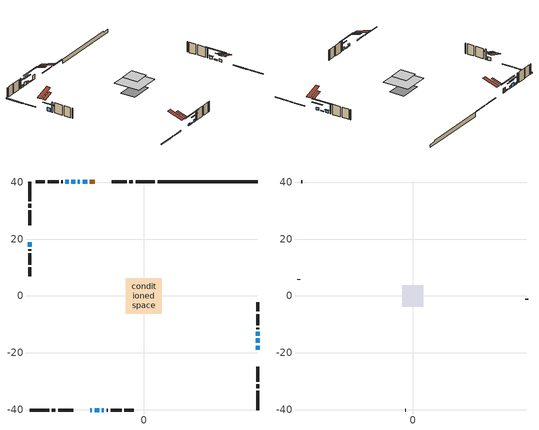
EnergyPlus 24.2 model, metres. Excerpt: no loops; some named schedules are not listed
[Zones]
conditioned space
 floor adiabatic (AdiabaticFloorConstruction): -6.28,-6.28 -6.28,6.28 6.28,6.28 6.28,-6.28 z3.66
 floor foundation (Slab1 construction): -5.23,-3.56 -5.23,3.56 5.23,3.56 5.23,-3.56 z-0.76
 wall outside (RimJoist1 construction): 3.92,40 -2.86,40 / -40,-40 -33.22,-40 / -40,40 -40,33.22 / 40,-40 40,-33.22 z1.22:1.52
 wall outside (RimJoist2 construction): -3.79,40 -5.11,40 / -32.29,-40 -30.98,-40 / -40,32.29 -40,30.98 / 40,-32.29 40,-30.98 z1.22:1.52
 wall outside (RimJoist3 construction): -6.04,40 -11.31,40 / -30.05,-40 -24.77,-40 / -40,30.05 -40,24.77 / 40,-30.05 40,-24.77 z1.22:1.52
 wall outside (AdiabaticWallConstruction 1): -17.25,40 -18.89,40 z1.22:3.25
 wall outside (AdiabaticWallConstruction): 40,-18.83 40,-17.41 / -22.38,40 -23.09,40 / -14.69,-40 -13.97,-40 / 40,-13.93 40,-12.6 z1.22:2.44; -18.83,-40 -18.17,-40 z1.22:1.98; 40,-16.48 40,-14.85 / -19.82,40 -21.45,40 / -17.24,-40 -15.61,-40 z1.22:1.63; -24.02,40 -25.44,40 / -40,18.83 -40,17.31 z1.22:2.85; -26.37,40 -27.49,40 z1.22:1.83
 wall outside (Wall1 construction): -28.42,40 -28.88,40 / -13.04,-40 -12.58,-40 / -40,16.38 -40,15.91 / 40,-11.68 40,-11.21 z1.22:6.1
 wall outside (Wall2 construction): -29.81,40 -33.74,40 / -11.65,-40 -7.72,-40 / -40,14.98 -40,11.05 / 40,-10.28 40,-6.35 z1.22:6.1
 wall outside (Wall3 construction): -34.67,40 -37.92,40 / -6.79,-40 -3.54,-40 / -40,10.12 -40,6.87 / 40,-5.42 40,-2.17 z1.22:6.1
 wall foundation (FoundationWall1 construction): 4.85,40,-0.76 4.85,40,1.22 36.49,40,1.22 36.49,40,0.66 40,40,0.66 40,40,-0.76
 window (WindowConstruction): 40,-18.83 40,-17.41 z1.22:2.44
 window (WindowConstruction 7): -18.83,-40 -18.17,-40 z1.22:1.98
 window (WindowConstruction 8): 40,-16.48 40,-14.85 z1.22:1.63
 window (WindowConstruction 9): -19.82,40 -21.45,40 z1.22:1.63
 window (WindowConstruction 10): -17.24,-40 -15.61,-40 z1.22:1.63
 window (WindowConstruction 1): -22.38,40 -23.09,40 z1.22:2.44
 window (WindowConstruction 2): -24.02,40 -25.44,40 z1.22:2.84
 window (WindowConstruction 3): -14.68,-40 -13.97,-40 z1.22:2.44
 window (WindowConstruction 4): -40,18.83 -40,17.31 z1.22:2.84
 window (WindowConstruction 5): 40,-13.92 40,-12.6 z1.22:2.44
 window (WindowConstruction 6): -26.37,40 -27.49,40 z1.22:1.83
 door (Door): -17.25,40 -18.89,40 z1.22:3.25
 ceiling adiabatic (AdiabaticFloorConstruction): 6.28,-6.28 6.28,6.28 -6.28,6.28 -6.28,-6.28 z3.66
 roof outside (Roof2 construction): -16.33,40,6.1 -16.33,35.26,7.68 -15.08,35.26,7.68 -15.08,40,6.1; -19.76,-40,6.1 -19.76,-35.26,7.68 -21.01,-35.26,7.68 -21.01,-40,6.1; -40,19.76,6.1 -35.26,19.76,7.68 -35.26,21.01,7.68 -40,21.01,6.1; 40,-19.76,6.1 35.26,-19.76,7.68 35.26,-21.01,7.68 40,-21.01,6.1
attic - vented
 floor to conditioned space (Floor1 construction Reversed): -3.72,-3.72 -3.72,3.72 3.72,3.72 3.72,-3.72 z6.1
 wall outside (Wall4 construction): -38.85,40 -39.08,40 / -2.61,-40 -2.38,-40 / -40,5.94 -40,5.72 / 40,-1.24 40,-1.02 z1.22:6.1
 roof outside (Roof1 construction): -14.15,40,6.1 -14.15,32.76,8.51 -12.24,32.76,8.51 -12.24,40,6.1; -21.94,-40,6.1 -21.94,-32.76,8.51 -23.85,-32.76,8.51 -23.85,-40,6.1; -40,21.94,6.1 -32.76,21.94,8.51 -32.76,23.85,8.51 -40,23.85,6.1; 40,-21.94,6.1 32.76,-21.94,8.51 32.76,-23.85,8.51 40,-23.85,6.1
shading: 40,-15.38 40,-20.86 40.42,-20.86 40.42,-15.38 z4.47; -17.97,-40 -19.03,-40 -19.03,-40.42 -17.97,-40.42 z2.18; 40,-10.38 40,-20.95 40.42,-20.95 40.42,-10.38 z6.1; -25.92,40 -15.35,40 -15.35,40.42 -25.92,40.42 z6.1; -11.14,-40 -21.71,-40 -21.71,-40.42 -11.14,-40.42 z6.1; -25.12,40 -20.35,40 -20.35,40.42 -25.12,40.42 z4.47; -27.47,40 -21.99,40 -21.99,40.42 -27.47,40.42 z4.87; -11.94,-40 -16.71,-40 -16.71,-40.42 -11.94,-40.42 z4.47; -40,15.28 -40,20.86 -40.42,20.86 -40.42,15.28 z4.87; 40,-12.4 40,-14.13 40.42,-14.13 40.42,-12.4 z2.64; -27.69,40 -26.17,40 -26.17,40.42 -27.69,40.42 z2.03
[Building]
Building 1: Terrain=Suburbs
[Site:Location]
Windsor AP_ON: Latitude {deg}=42.28; Longitude {deg}=-82.96; Time Zone {hr}=-5; Elevation {m}=190; Keep Site Location Information=Yes
[Site:GroundTemperature:Shallow]
6.34957, 4.46684, 4.31606, 5.20952, 8.79623, 12.3662, 15.4612, 17.4219, 17.5884, 15.9938, 12.9777, 9.51722
[Site:WaterMainsTemperature]
Calculation Method=Schedule; Temperature Schedule=mains temperature schedule
[Material] Roughness=Rough; Thermal Absorptance=0.9
Name | Thickness {m} | Conductivity {W/m-K} | Density {kg/m3} | Specific Heat {J/kg-K} | Solar Absorptance | Visible Absorptance
asphalt or fiberglass shingles | 0.00635 | 0.162714 | 1121.4 | 1465.45 | 0.84 | 0.84
ceiling stud and cavity | 0.1397 | 0.268937 | 65.682 | 1177.47 | 0.7 | 0.7
concrete 4.0 in. | 0.1016 | 1.803125 | 2242.8 | 837.4 | 0.7 | 0.7
concrete 8.0 in. | 0.2032 | 1.803125 | 2242.8 | 837.4 | 0.7 | 0.7
door material | 0.04445 | 0.053851 | 512.64 | 1214.23 | 0.7 | 0.7
exterior vertical ins | 0.012244 | 0.029427 | 32.04 | 1214.23 | 0.7 | 0.7
floor covering | 0.0127 | 0.0433444 | 54.468 | 1339.84 | 0.6 | 0.6
floor rigid ins; wall rigid ins | 0.512978 | 0.029427 | 32.04 | 1214.23 | 0.7 | 0.7
floor stud and cavity | 0.1397 | 1.75129 | 37.0049 | 1207.88 | 0.7 | 0.7
furniture material conditioned space 1 | 0.1524 | 0.115458 | 640.8 | 1214.23 | 0.6 | 0.6
gypsum board | 0.0127 | 0.160291 | 801 | 837.4 | 0.6 | 0.6
gypsum board 1 | 0.0127 | 0.160291 | 801 | 837.4 | 0.7 | 0.7
osb sheathing 0.5 in. | 0.0127 | 0.115458 | 512.64 | 1214.23 | 0.7 | 0.7
osb sheathing 0.75 in. | 0.01905 | 0.115458 | 512.64 | 1214.23 | 0.7 | 0.7
osb sheathing 2.0 in. | 0.0508 | 0.115458 | 512.64 | 1214.23 | 0.7 | 0.7
rim joist stud and cavity | 0.0508 | 0.177588 | 50.32683 | 1063.81 | 0.6 | 0.6
rim joist stud and cavity 1 | 0.0508 | 0.648972 | 50.32683 | 1063.81 | 0.6 | 0.6
rim joist stud and cavity 2 | 0.0508 | 0.0332534 | 125.044 | 1163.47 | 0.6 | 0.6
roof stud and cavity | 0.2032 | 0.377391 | 78.34581 | 1123.46 | 0.7 | 0.7
slab rigid ins | 0.00025908 | 0.029427 | 32.04 | 1214.23 | 0.7 | 0.7
wall stud and cavity | 0.1397 | 0.172477 | 139.0536 | 1170.24 | 0.7 | 0.7
wall stud and cavity 1 | 0.1397 | 0.17399 | 139.0536 | 1170.24 | 0.7 | 0.7
wall stud and cavity 2 | 0.1397 | 0.173609 | 139.0536 | 1170.24 | 0.7 | 0.7
wall stud and cavity 3 | 0.0889 | 6.9971 | 50.32683 | 1063.81 | 0.6 | 0.6
wall stud and cavity 4 | 0.0889 | 0.380278 | 52.3479 | 1209.89 | 0.7 | 0.7
wall stud and cavity 5 | 0.0889 | 0.391764 | 83.0341 | 1211.67 | 0.7 | 0.7
wood siding | 0.0254 | 0.102417 | 544.68 | 1172.36 | 0.84 | 0.84
wood siding 1 | 0.00254 | 0.102417 | 544.68 | 1172.36 | 0.84 | 0.84
wood siding 2; wood siding 3; wood siding 4 | 0.0254 | 0.102417 | 544.68 | 1172.36 | 0.7 | 0.7
[WindowMaterial:SimpleGlazingSystem]
Name | U-Factor {W/m2-K} | Solar Heat Gain Coefficient
WindowMaterial | 2.95426 | 0.63
WindowMaterial 1 | 2.90089 | 0.68
WindowMaterial 2 | 2.898619 | 0.69
WindowMaterial 3 | 2.91679 | 0.67
WindowMaterial 4 | 3.006501 | 0.57
WindowMaterial 5 | 2.98152 | 0.6
WindowMaterial 6 | 3.02467 | 0.56
[Construction]
AdiabaticFloorConstruction: floor stud and cavity, floor rigid ins, osb sheathing 0.75 in., floor covering
AdiabaticWallConstruction: wood siding 3, wall rigid ins, wall stud and cavity 4, gypsum board
AdiabaticWallConstruction 1: wood siding 4, wall rigid ins, wall stud and cavity 4, gypsum board
Door: door material
Floor1 construction Reversed: gypsum board, ceiling stud and cavity
FoundationWall1 construction: concrete 8.0 in., gypsum board 1
furniture construction conditioned space 1: furniture material conditioned space 1
PartitionWallConstruction: gypsum board, wall stud and cavity 5, gypsum board
RimJoist1 construction: wood siding 2, rim joist stud and cavity
RimJoist2 construction: wood siding 2, rim joist stud and cavity 1
RimJoist3 construction: wood siding 2, osb sheathing 2.0 in., rim joist stud and cavity 2
Roof1 construction: asphalt or fiberglass shingles
Roof2 construction: asphalt or fiberglass shingles, osb sheathing 0.75 in., roof stud and cavity, gypsum board
Slab1 construction: slab rigid ins, concrete 4.0 in.
Wall1 construction: wood siding, osb sheathing 0.5 in., wall stud and cavity, gypsum board
Wall2 construction: wood siding, osb sheathing 0.5 in., wall stud and cavity 1, gypsum board
Wall3 construction: wood siding, osb sheathing 0.5 in., wall stud and cavity 2, gypsum board
Wall4 construction: wood siding 1, wall stud and cavity 3
WindowConstruction; WindowConstruction 1; WindowConstruction 3: WindowMaterial
WindowConstruction 10; WindowConstruction 8; WindowConstruction 9: WindowMaterial 6
WindowConstruction 2: WindowMaterial 1
WindowConstruction 4: WindowMaterial 2
WindowConstruction 5: WindowMaterial 3
WindowConstruction 6: WindowMaterial 4
WindowConstruction 7: WindowMaterial 5
[Zone] Multiplier=1; Part of Total Floor Area=Yes
Name | Volume {m3}
attic - vented | 21.6562
conditioned space | 527.6
[Space]
Name | Zone | Volume {m3}
attic - vented 1 | attic - vented | 21.6562
conditioned space 1 | conditioned space | 527.6
[ZoneInfiltration:EffectiveLeakageArea]
infil attic - vented 1: Zone or Space=attic - vented 1; Schedule=Always On Discrete; Effective Air Leakage Area {cm2}=2456.44; Stack Coefficient=0.000506969; Wind Coefficient=1.52129e-05
[ZoneMixing]
whole house fan mix: Zone or Space=attic - vented; Schedule=Always On Continuous; Design Flow Rate Calculation Method=Flow/Zone; Design Flow Rate {m3/s}=0; Source Zone or Space=conditioned space
[SurfaceProperty:ExposedFoundationPerimeter]
Slab1: Exposed Perimeter Calculation Method=TotalExposedPerimeter; Total Exposed Perimeter {m}=35.155
[InternalMass] Zone or ZoneList=conditioned space; Space or SpaceList=conditioned space 1
Name | Construction | Surface Area {m2}
furniture mass conditioned space 1 | furniture construction conditioned space 1 | 92.9319
partition wall mass | PartitionWallConstruction | 232.33
[Lights]
interior lighting: Zone or ZoneList or Space or SpaceList=conditioned space 1; Schedule=interior lighting schedule; Design Level Calculation Method=LightingLevel; Lighting Level {W}=343.2; Return Air Fraction=0; Fraction Radiant=0.6; Fraction Visible=0.2; Fraction Replaceable=1
[People]
occupants: Zone or ZoneList or Space or SpaceList=conditioned space 1; Number of People Schedule=occupants schedule; Number of People Calculation Method=People; Number of People=3; Fraction Radiant=0.314171; Sensible Heat Fraction=0.56303; Activity Level Schedule=occupants activity schedule; Carbon Dioxide Generation Rate {m3/s-W}=0; Enable ASHRAE 55 Comfort Warnings=No; Mean Radiant Temperature Calculation Type=EnclosureAveraged
[ElectricEquipment] Zone or ZoneList or Space or SpaceList=conditioned space 1; Design Level Calculation Method=EquipmentLevel
Name | Schedule | Design Level {W} | Fraction Latent | Fraction Radiant | Fraction Lost
clothes dryer | clothes dryer schedule | 140.772 | 0.015 | 0.081 | 0.85
clothes washer | clothes washer schedule | 32.1985 | 0.03 | 0.162 | 0.7
cooking range | cooking range schedule | 215.147 | 0.08 | 0.432 | 0.2
dishwasher | dishwasher schedule | 66.8632 | 0.3 | 0.18 | 0.4
fridge | fridge schedule | 72.9452 | 0 | 0.6 | 0
mech vent bath fan 0 | mech vent bath fan 0 schedule | 2.2 | 0 | 0 | 1
mech vent house fan | mech vent house fan schedule | 0 | 0 | 0 | 1
mech vent house fan cfis | mech vent house fan cfis schedule | 0 | 0 | 0 | 0
misc plug loads | misc plug loads schedule | 494.7 | 0.045 | 0.513 | 0.1
whole house fan | Always On Discrete | 0 | 0 | 0 | 1
[OtherEquipment] Zone or ZoneList or Space or SpaceList=conditioned space 1; Design Level Calculation Method=EquipmentLevel
Name | Fuel Type | Schedule | Design Level {W} | Fraction Latent | Fraction Radiant | Fraction Lost
clothes dryer 1 | Electricity | clothes dryer schedule | 0 | 0.015 | 0.081 | 0.85
cooking range 1 | Electricity | cooking range schedule | 0 | 0.08 | 0.432 | 0.2
general water use latent | None | general water use schedule | 62.594 | 1 | 0 | 0
general water use sensible | None | general water use schedule | -61.6891 | 0 | 0.6 | 0
mech vent house fan latent load | None | Always On Discrete | 0 | 1 | 0 | 0
mech vent house fan sensible load | None | Always On Discrete | 0 | 0 | 0 | 0
water heater energy adjustment1 | NaturalGas | Always On Discrete | 0.01 | 0 | 0 | 1
[ZoneInfiltration:DesignFlowRate] Zone or ZoneList or Space or SpaceList=conditioned space 1; Schedule=Always On Discrete; Design Flow Rate Calculation Method=Flow/Zone; Design Flow Rate {m3/s}=0
infil flow; natural vent flow; whole house fan flow
[AvailabilityManager:Scheduled]
central ac and furnace airloop Availability Manager: Schedule=Always On Discrete
[Foundation:Kiva]
Foundation Kiva 1: Initial Indoor Air Temperature {C}=18; Wall Height Above Grade {m}=1.22002; Wall Depth Below Slab {m}=0.2032; Custom Block Material Name 1=exterior vertical ins; Custom Block Depth 1 {m}=1.98001; Custom Block X Position 1 {m}=0.2159; Custom Block Z Position 1 {m}=0
[Foundation:Kiva:Settings]
Soil Conductivity {W/m-K}=0.849921; Soil Density {kg/m3}=1842.3; Soil Specific Heat {J/kg-K}=418.7; Ground Solar Absorptivity=0.9; Ground Thermal Absorptivity=0.9; Ground Surface Roughness {m}=0.03; Far-Field Width {m}=40; Deep-Ground Boundary Condition=ZeroFlux; Deep-Ground Depth {m}=40; Minimum Cell Dimension {m}=0.2; Maximum Cell Growth Coefficient=3; Simulation Timestep=Timestep
[Exterior:Lights]
exterior lighting: Schedule=exterior lighting schedule; Design Level {W}=75.6
[EnergyManagementSystem:GlobalVariable]
central_ac_and_furnace_airloop_Fan_RTF
infil_program_Qfan
infil_program_Qinf
natural_vent_program_Qnv
natural_vent_program_Qwhf
[EnergyManagementSystem:Sensor]
Name | Output:Variable or Output:Meter Index Key | Output:Variable or Output:Meter
airflow_gain | infil flow | Infiltration Sensible Heat Gain Energy
airflow_gain_1 | natural vent flow | Infiltration Sensible Heat Gain Energy
airflow_gain_2 | whole house fan flow | Infiltration Sensible Heat Gain Energy
airflow_loss | infil flow | Infiltration Sensible Heat Loss Energy
airflow_loss_1 | natural vent flow | Infiltration Sensible Heat Loss Energy
airflow_loss_2 | whole house fan flow | Infiltration Sensible Heat Loss Energy
clg_load_cond |  | Cooling:EnergyTransfer:Zone:CONDITIONED SPACE
clg_sp_s; clg_sp_s_1 | cooling setpoint | Schedule Value
clothes_dryer_exhaust_0_sch_s | clothes dryer exhaust 0 schedule | Schedule Value
cool_season | cooling season schedule | Schedule Value
htg_load_cond |  | Heating:EnergyTransfer:Zone:CONDITIONED SPACE
htg_sp_s; htg_sp_s_1 | heating setpoint | Schedule Value
ig_ee_conv | clothes dryer | Electric Equipment Convective Heating Energy
ig_ee_conv_2 | cooking range | Electric Equipment Convective Heating Energy
ig_ee_conv_4 | fridge | Electric Equipment Convective Heating Energy
ig_ee_conv_5 | misc plug loads | Electric Equipment Convective Heating Energy
ig_ee_conv_6 | whole house fan | Electric Equipment Convective Heating Energy
ig_ee_rad | clothes dryer | Electric Equipment Radiant Heating Energy
ig_ee_rad_2 | cooking range | Electric Equipment Radiant Heating Energy
ig_ee_rad_4 | fridge | Electric Equipment Radiant Heating Energy
ig_ee_rad_5 | misc plug loads | Electric Equipment Radiant Heating Energy
ig_ee_rad_6 | whole house fan | Electric Equipment Radiant Heating Energy
ig_lgt_conv | interior lighting | Lights Convective Heating Energy
ig_lgt_rad | interior lighting | Lights Radiant Heating Energy
ig_lgt_vis | interior lighting | Lights Visible Radiation Heating Energy
ig_oe_conv | clothes dryer 1 | Other Equipment Convective Heating Energy
ig_oe_conv_1 | cooking range 1 | Other Equipment Convective Heating Energy
ig_oe_conv_2 | general water use latent | Other Equipment Convective Heating Energy
ig_oe_conv_3 | general water use sensible | Other Equipment Convective Heating Energy
ig_oe_conv_4 | water heater energy adjustment1 | Other Equipment Convective Heating Energy
ig_oe_rad | clothes dryer 1 | Other Equipment Radiant Heating Energy
ig_oe_rad_1 | cooking range 1 | Other Equipment Radiant Heating Energy
ig_oe_rad_2 | general water use latent | Other Equipment Radiant Heating Energy
ig_oe_rad_3 | general water use sensible | Other Equipment Radiant Heating Energy
ig_oe_rad_4 | water heater energy adjustment1 | Other Equipment Radiant Heating Energy
ig_ppl_conv | occupants | People Convective Heating Energy
ig_ppl_rad | occupants | People Radiant Heating Energy
im_conv | furniture mass conditioned space 1 | Surface Inside Face Convection Heat Gain Energy
im_conv_1 | partition wall mass | Surface Inside Face Convection Heat Gain Energy
im_ig | furniture mass conditioned space 1 | Surface Inside Face Internal Gains Radiation Heat Gain Energy
im_ig_1 | partition wall mass | Surface Inside Face Internal Gains Radiation Heat Gain Energy
im_lgt | furniture mass conditioned space 1 | Surface Inside Face Lights Radiation Heat Gain Energy
im_lgt_1 | partition wall mass | Surface Inside Face Lights Radiation Heat Gain Energy
im_sol | furniture mass conditioned space 1 | Surface Inside Face Solar Radiation Heat Gain Energy
im_sol_1 | partition wall mass | Surface Inside Face Solar Radiation Heat Gain Energy
im_surf | furniture mass conditioned space 1 | Surface Inside Face Net Surface Thermal Radiation Heat Gain Energy
im_surf_1 | partition wall mass | Surface Inside Face Net Surface Thermal Radiation Heat Gain Energy
mech_vent_bath_fan_0_sch_s | mech vent bath fan 0 schedule | Schedule Value
mv_conv | mech vent bath fan 0 | Electric Equipment Convective Heating Energy
mv_conv_1 | mech vent house fan | Electric Equipment Convective Heating Energy
mv_conv_2 | mech vent house fan cfis | Electric Equipment Convective Heating Energy
mv_conv_3 | mech vent house fan latent load | Other Equipment Convective Heating Energy
mv_conv_4 | mech vent house fan sensible load | Other Equipment Convective Heating Energy
mv_rad | mech vent bath fan 0 | Electric Equipment Radiant Heating Energy
mv_rad_1 | mech vent house fan | Electric Equipment Radiant Heating Energy
mv_rad_2 | mech vent house fan cfis | Electric Equipment Radiant Heating Energy
mv_rad_3 | mech vent house fan latent load | Other Equipment Radiant Heating Energy
mv_rad_4 | mech vent house fan sensible load | Other Equipment Radiant Heating Energy
natural_vent_s | natural vent schedule | Schedule Value
out_pb_s |  | Site Outdoor Air Barometric Pressure
out_wt_s |  | Site Outdoor Air Humidity Ratio
site_vw_s |  | Site Wind Speed
ss_back_out | Window1 | Surface Window Shortwave from Zone Back Out Window Heat Transfer Rate
ss_back_out_1 | Window10 | Surface Window Shortwave from Zone Back Out Window Heat Transfer Rate
ss_back_out_10 | Window8 | Surface Window Shortwave from Zone Back Out Window Heat Transfer Rate
ss_back_out_2 | Window11 | Surface Window Shortwave from Zone Back Out Window Heat Transfer Rate
ss_back_out_3 | Window13 | Surface Window Shortwave from Zone Back Out Window Heat Transfer Rate
ss_back_out_4 | Window15 | Surface Window Shortwave from Zone Back Out Window Heat Transfer Rate
ss_back_out_5 | Window3 | Surface Window Shortwave from Zone Back Out Window Heat Transfer Rate
ss_back_out_6 | Window4 | Surface Window Shortwave from Zone Back Out Window Heat Transfer Rate
ss_back_out_7 | Window5 | Surface Window Shortwave from Zone Back Out Window Heat Transfer Rate
ss_back_out_8 | Window6 | Surface Window Shortwave from Zone Back Out Window Heat Transfer Rate
ss_back_out_9 | Window7 | Surface Window Shortwave from Zone Back Out Window Heat Transfer Rate
ss_conv | Door1 | Surface Inside Face Convection Heat Gain Energy
ss_conv_1 | Window1 | Surface Inside Face Convection Heat Gain Energy
ss_conv_10 | Window7 | Surface Inside Face Convection Heat Gain Energy
ss_conv_11 | Window8 | Surface Inside Face Convection Heat Gain Energy
ss_conv_2 | Window10 | Surface Inside Face Convection Heat Gain Energy
ss_conv_3 | Window11 | Surface Inside Face Convection Heat Gain Energy
ss_conv_4 | Window13 | Surface Inside Face Convection Heat Gain Energy
ss_conv_5 | Window15 | Surface Inside Face Convection Heat Gain Energy
ss_conv_6 | Window3 | Surface Inside Face Convection Heat Gain Energy
ss_conv_7 | Window4 | Surface Inside Face Convection Heat Gain Energy
ss_conv_8 | Window5 | Surface Inside Face Convection Heat Gain Energy
ss_conv_9 | Window6 | Surface Inside Face Convection Heat Gain Energy
ss_ig | Door1 | Surface Inside Face Internal Gains Radiation Heat Gain Energy
ss_ig_1 | Window1 | Surface Inside Face Internal Gains Radiation Heat Gain Energy
ss_ig_10 | Window7 | Surface Inside Face Internal Gains Radiation Heat Gain Energy
ss_ig_11 | Window8 | Surface Inside Face Internal Gains Radiation Heat Gain Energy
ss_ig_2 | Window10 | Surface Inside Face Internal Gains Radiation Heat Gain Energy
ss_ig_3 | Window11 | Surface Inside Face Internal Gains Radiation Heat Gain Energy
ss_ig_4 | Window13 | Surface Inside Face Internal Gains Radiation Heat Gain Energy
ss_ig_5 | Window15 | Surface Inside Face Internal Gains Radiation Heat Gain Energy
ss_ig_6 | Window3 | Surface Inside Face Internal Gains Radiation Heat Gain Energy
ss_ig_7 | Window4 | Surface Inside Face Internal Gains Radiation Heat Gain Energy
ss_ig_8 | Window5 | Surface Inside Face Internal Gains Radiation Heat Gain Energy
ss_ig_9 | Window6 | Surface Inside Face Internal Gains Radiation Heat Gain Energy
ss_lgt | Door1 | Surface Inside Face Lights Radiation Heat Gain Energy
ss_sol | Door1 | Surface Inside Face Solar Radiation Heat Gain Energy
ss_surf | Door1 | Surface Inside Face Net Surface Thermal Radiation Heat Gain Energy
ss_surf_1 | Window1 | Surface Inside Face Net Surface Thermal Radiation Heat Gain Energy
ss_surf_10 | Window7 | Surface Inside Face Net Surface Thermal Radiation Heat Gain Energy
ss_surf_11 | Window8 | Surface Inside Face Net Surface Thermal Radiation Heat Gain Energy
ss_surf_2 | Window10 | Surface Inside Face Net Surface Thermal Radiation Heat Gain Energy
ss_surf_3 | Window11 | Surface Inside Face Net Surface Thermal Radiation Heat Gain Energy
ss_surf_4 | Window13 | Surface Inside Face Net Surface Thermal Radiation Heat Gain Energy
ss_surf_5 | Window15 | Surface Inside Face Net Surface Thermal Radiation Heat Gain Energy
ss_surf_6 | Window3 | Surface Inside Face Net Surface Thermal Radiation Heat Gain Energy
ss_surf_7 | Window4 | Surface Inside Face Net Surface Thermal Radiation Heat Gain Energy
ss_surf_8 | Window5 | Surface Inside Face Net Surface Thermal Radiation Heat Gain Energy
ss_surf_9 | Window6 | Surface Inside Face Net Surface Thermal Radiation Heat Gain Energy
ss_trans_in | Window1 | Surface Window Transmitted Solar Radiation Rate
ss_trans_in_1 | Window10 | Surface Window Transmitted Solar Radiation Rate
ss_trans_in_10 | Window8 | Surface Window Transmitted Solar Radiation Rate
ss_trans_in_2 | Window11 | Surface Window Transmitted Solar Radiation Rate
ss_trans_in_3 | Window13 | Surface Window Transmitted Solar Radiation Rate
ss_trans_in_4 | Window15 | Surface Window Transmitted Solar Radiation Rate
ss_trans_in_5 | Window3 | Surface Window Transmitted Solar Radiation Rate
ss_trans_in_6 | Window4 | Surface Window Transmitted Solar Radiation Rate
ss_trans_in_7 | Window5 | Surface Window Transmitted Solar Radiation Rate
ss_trans_in_8 | Window6 | Surface Window Transmitted Solar Radiation Rate
ss_trans_in_9 | Window7 | Surface Window Transmitted Solar Radiation Rate
ss_trans_out | Window1 | Surface Inside Face Initial Transmitted Diffuse Transmitted Out Window Solar Radiation Rate
ss_trans_out_1 | Window10 | Surface Inside Face Initial Transmitted Diffuse Transmitted Out Window Solar Radiation Rate
ss_trans_out_10 | Window8 | Surface Inside Face Initial Transmitted Diffuse Transmitted Out Window Solar Radiation Rate
ss_trans_out_2 | Window11 | Surface Inside Face Initial Transmitted Diffuse Transmitted Out Window Solar Radiation Rate
ss_trans_out_3 | Window13 | Surface Inside Face Initial Transmitted Diffuse Transmitted Out Window Solar Radiation Rate
ss_trans_out_4 | Window15 | Surface Inside Face Initial Transmitted Diffuse Transmitted Out Window Solar Radiation Rate
ss_trans_out_5 | Window3 | Surface Inside Face Initial Transmitted Diffuse Transmitted Out Window Solar Radiation Rate
ss_trans_out_6 | Window4 | Surface Inside Face Initial Transmitted Diffuse Transmitted Out Window Solar Radiation Rate
ss_trans_out_7 | Window5 | Surface Inside Face Initial Transmitted Diffuse Transmitted Out Window Solar Radiation Rate
ss_trans_out_8 | Window6 | Surface Inside Face Initial Transmitted Diffuse Transmitted Out Window Solar Radiation Rate
ss_trans_out_9 | Window7 | Surface Inside Face Initial Transmitted Diffuse Transmitted Out Window Solar Radiation Rate
s_conv | Floor1 | Surface Inside Face Convection Heat Gain Energy
s_conv_1 | FoundationWall1 | Surface Inside Face Convection Heat Gain Energy
s_conv_10 | RimJoist2:270 | Surface Inside Face Convection Heat Gain Energy
s_conv_11 | RimJoist2:90 | Surface Inside Face Convection Heat Gain Energy
s_conv_12 | RimJoist3:0 | Surface Inside Face Convection Heat Gain Energy
s_conv_13 | RimJoist3:180 | Surface Inside Face Convection Heat Gain Energy
s_conv_14 | RimJoist3:270 | Surface Inside Face Convection Heat Gain Energy
s_conv_15 | RimJoist3:90 | Surface Inside Face Convection Heat Gain Energy
s_conv_16 | Roof2:0 | Surface Inside Face Convection Heat Gain Energy
s_conv_17 | Roof2:180 | Surface Inside Face Convection Heat Gain Energy
s_conv_18 | Roof2:270 | Surface Inside Face Convection Heat Gain Energy
s_conv_19 | Roof2:90 | Surface Inside Face Convection Heat Gain Energy
s_conv_2 | inferred conditioned ceiling | Surface Inside Face Convection Heat Gain Energy
s_conv_20 | Slab1 | Surface Inside Face Convection Heat Gain Energy
s_conv_21 | Wall1:0 | Surface Inside Face Convection Heat Gain Energy
s_conv_22 | Wall1:180 | Surface Inside Face Convection Heat Gain Energy
s_conv_23 | Wall1:270 | Surface Inside Face Convection Heat Gain Energy
